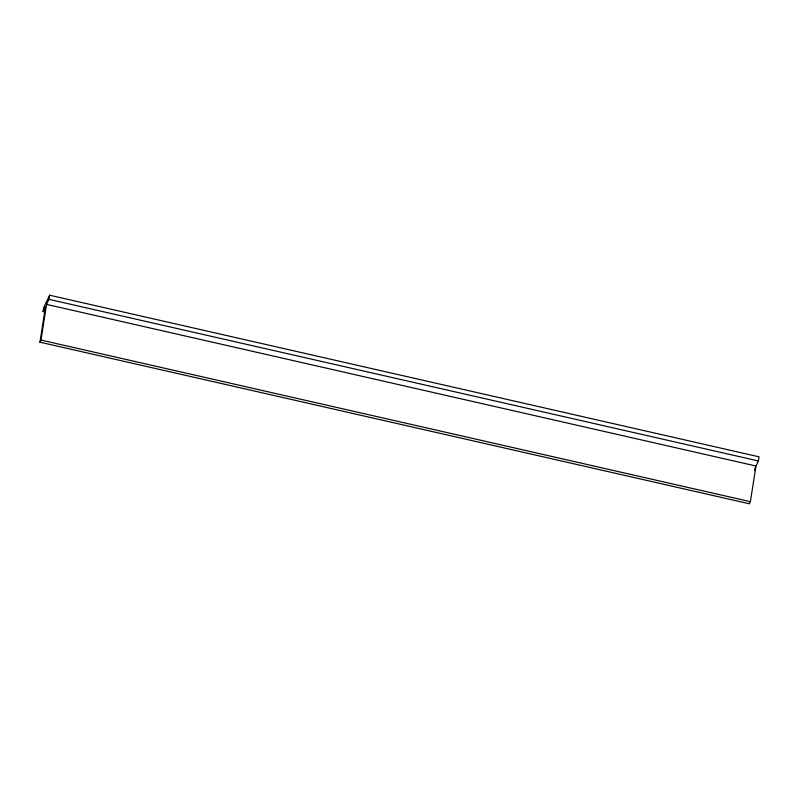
<?xml version="1.0" encoding="UTF-8"?>
<svg xmlns="http://www.w3.org/2000/svg" width="799" height="799" viewBox="0 0 799 799"><rect width="100%" height="100%" fill="white"/><g stroke="black" fill="none" stroke-linecap="round" stroke-linejoin="round"><path stroke-width="1.2" d="M43.106 311.57L43.745 307.435L49.638 295.211L759.05 456.818L758.401 460.963L755.974 466.017L750.381 501.672L749.362 503.789L39.95 342.182L45.533 306.516L43.106 311.57L45.533 312.129M39.95 342.182L40.969 340.064L46.552 304.399L48.989 299.345L49.638 295.211M754.566 470.591L754.945 468.134M48.989 299.345L758.401 460.963M46.552 304.399L755.974 466.017M40.969 340.064L750.381 501.672"/></g></svg>
